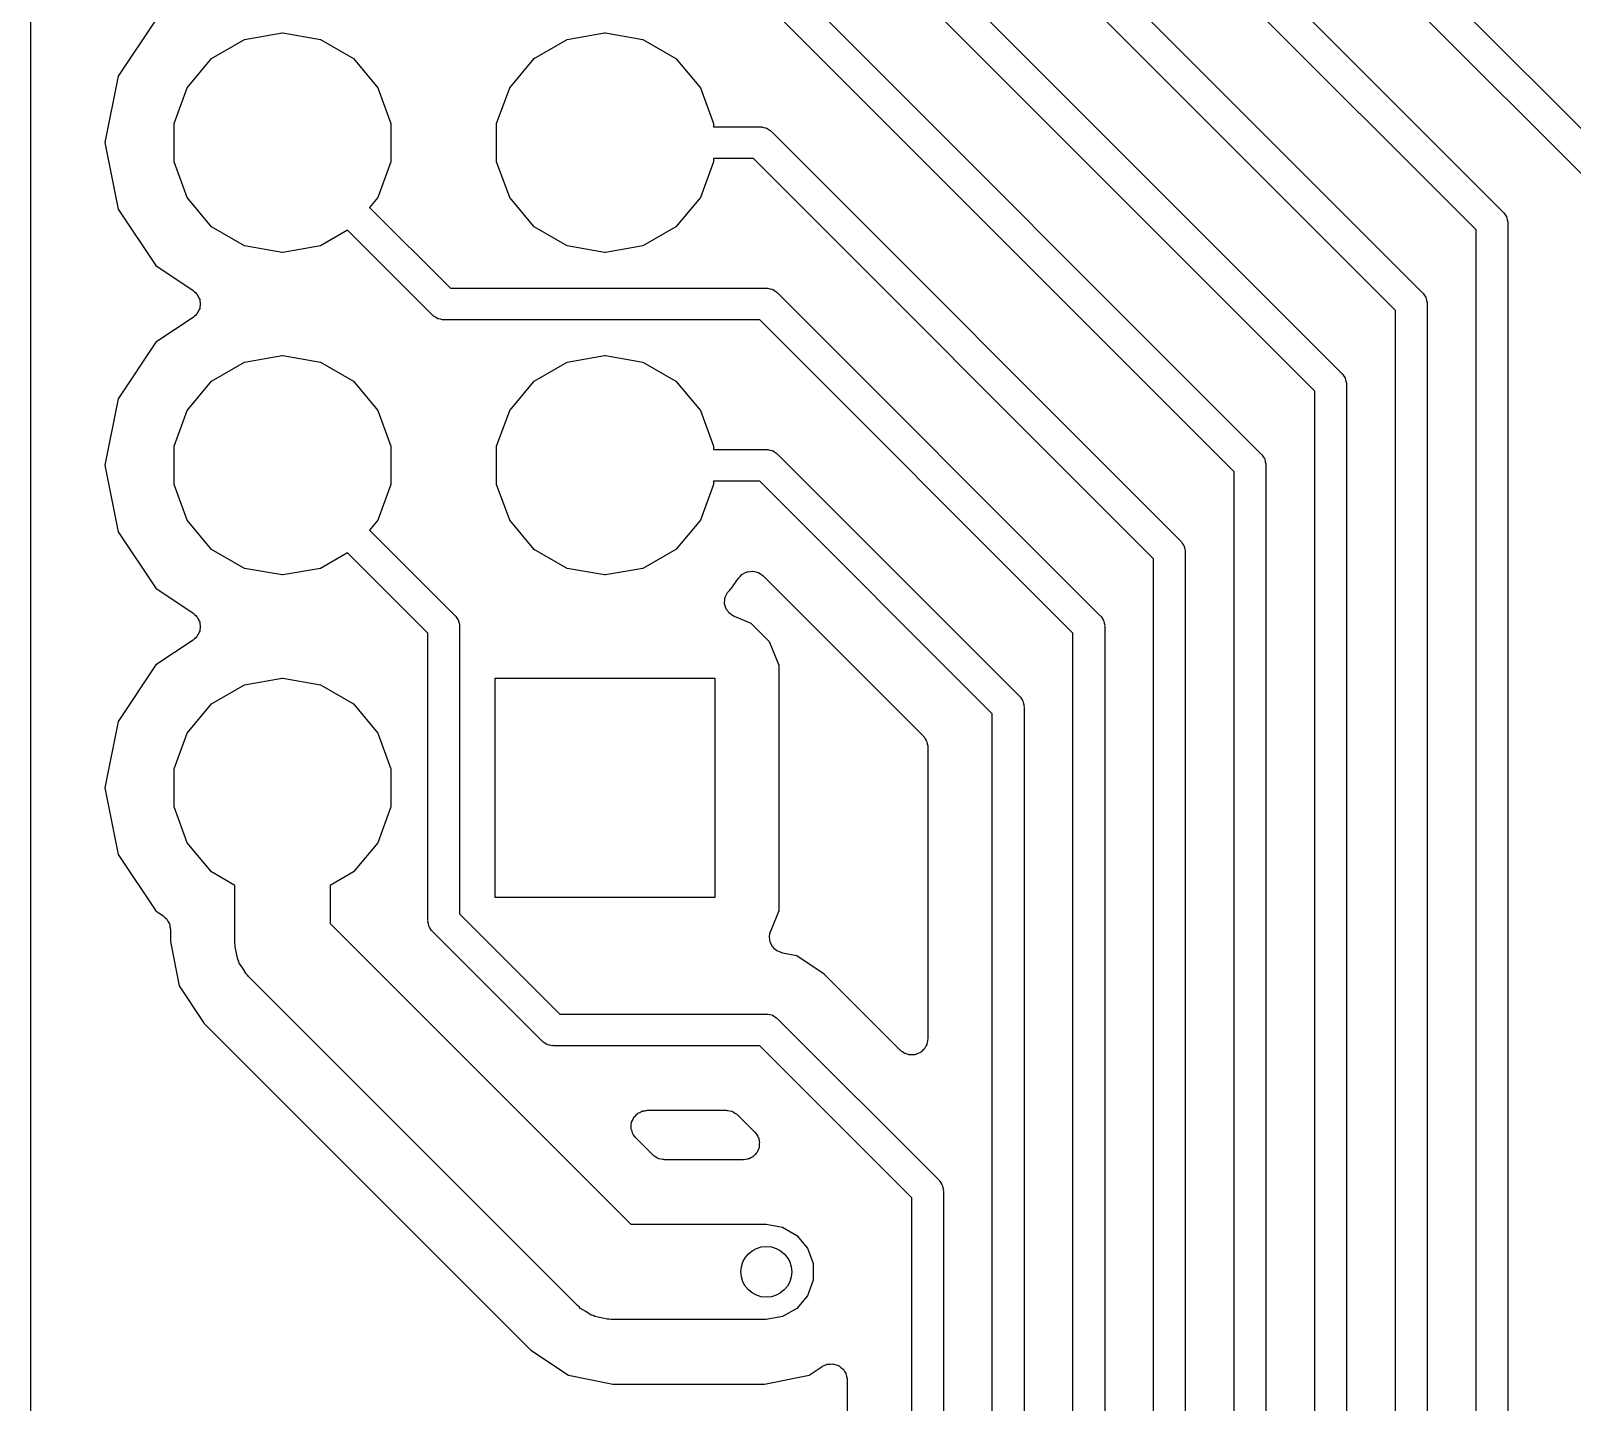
# Model space of a CAD drawing. Extents: x 99.6 to 135.3, y -116.3 to -28.5.
# Drawn here: x 99.62 to 111.76, y -51.83 to -41.03 of the extents above; entities that cross this region are included whole.
import ezdxf

# ---------------------------------------------------------------- set-up
doc = ezdxf.new("R2010")
doc.units = 0
doc.header["$MEASUREMENT"] = 0
doc.layers.add('BLACK', color=7, linetype='CONTINUOUS')

msp = doc.modelspace()

# ---------------------------------------------------------------- linework, layer by layer
at = {"layer": 'Black'}
for p, q in [((99.618, -112.187), (99.618, -28.625)), ((105.498, -35.4716), (114.987, -44.96)), ((114.847, -45.1734), (105.358, -35.685)), ((105.498, -36.7416), (111.213, -42.4566)), ((111, -42.5968), (105.358, -36.955)), ((105.498, -38.0116), (110.578, -43.0916)), ((110.365, -43.2318), (105.358, -38.225)), ((105.498, -39.2816), (109.943, -43.7266)), ((109.73, -43.8668), (105.358, -39.495)), ((105.498, -40.5516), (109.308, -44.3616)), ((109.095, -44.5018), (105.358, -40.765)), ((100.603, -40.9419), (100.306, -41.3861)), ((101.042, -41.2484), (101.301, -41.0985)), ((101.301, -41.0985), (101.597, -41.0464)), ((101.597, -41.0464), (101.603, -41.0464)), ((101.603, -41.0464), (101.899, -41.0985)), ((101.899, -41.0985), (102.158, -41.2484)), ((103.582, -41.2484), (103.841, -41.0985)), ((103.841, -41.0985), (104.137, -41.0464)), ((104.137, -41.0464), (104.143, -41.0464)), ((104.143, -41.0464), (104.439, -41.0985)), ((104.439, -41.0985), (104.698, -41.2484)), ((100.849, -41.4782), (101.042, -41.2484)), ((102.158, -41.2484), (102.351, -41.4782)), ((103.389, -41.4782), (103.582, -41.2484)), ((104.698, -41.2484), (104.891, -41.4782)), ((100.306, -41.3861), (100.202, -41.91)), ((100.746, -41.76), (100.849, -41.4782)), ((102.351, -41.4782), (102.454, -41.76)), ((103.286, -41.76), (103.389, -41.4782)), ((104.891, -41.4782), (104.994, -41.76)), ((100.746, -42.06), (100.746, -41.76)), ((102.454, -41.76), (102.454, -42.06)), ((103.286, -42.06), (103.286, -41.76)), ((104.994, -41.76), (104.994, -41.785)), ((104.994, -41.785), (105.361, -41.785)), ((105.361, -41.785), (105.367, -41.786)), ((105.367, -41.786), (105.372, -41.7855)), ((105.372, -41.7855), (105.388, -41.7897)), ((105.388, -41.7897), (105.404, -41.7925)), ((105.404, -41.7925), (105.409, -41.7953)), ((105.409, -41.7953), (105.414, -41.7967)), ((105.414, -41.7967), (105.428, -41.8061)), ((105.428, -41.8061), (105.442, -41.8142)), ((105.442, -41.8142), (105.445, -41.8185)), ((105.445, -41.8185), (105.45, -41.8216)), ((105.45, -41.8216), (108.673, -45.0453)), ((100.202, -41.91), (100.306, -42.4339)), ((100.849, -42.3418), (100.746, -42.06)), ((102.454, -42.06), (102.351, -42.3418)), ((103.389, -42.3418), (103.286, -42.06)), ((104.994, -42.06), (104.891, -42.3418)), ((105.31, -42.035), (104.994, -42.035)), ((104.994, -42.035), (104.994, -42.06)), ((108.46, -45.1855), (105.31, -42.035)), ((101.042, -42.5716), (100.849, -42.3418)), ((102.351, -42.3418), (102.286, -42.4194)), ((103.582, -42.5716), (103.389, -42.3418)), ((104.891, -42.3418), (104.698, -42.5716)), ((100.306, -42.4339), (100.603, -42.8781)), ((102.286, -42.4194), (102.922, -43.055)), ((111.213, -42.4566), (111.217, -42.4611)), ((111.217, -42.4611), (111.221, -42.4647)), ((111.221, -42.4647), (111.229, -42.4788)), ((111.229, -42.4788), (111.238, -42.4922)), ((101.301, -42.7215), (101.042, -42.5716)), ((102.112, -42.5985), (101.899, -42.7215)), ((102.782, -43.2684), (102.112, -42.5985)), ((103.841, -42.7215), (103.582, -42.5716)), ((104.698, -42.5716), (104.439, -42.7215)), ((111, -59.69), (111, -42.5968)), ((111.238, -42.4922), (111.24, -42.4975)), ((111.24, -42.4975), (111.242, -42.5022)), ((111.242, -42.5022), (111.245, -42.5183)), ((111.245, -42.5183), (111.25, -42.5341)), ((111.25, -42.5341), (111.249, -42.5396)), ((111.249, -42.5396), (111.25, -42.545)), ((111.25, -42.545), (111.25, -59.6382)), ((101.597, -42.7736), (101.301, -42.7215)), ((101.899, -42.7215), (101.603, -42.7736)), ((104.137, -42.7736), (103.841, -42.7215)), ((104.439, -42.7215), (104.143, -42.7736)), ((101.603, -42.7736), (101.597, -42.7736)), ((104.143, -42.7736), (104.137, -42.7736)), ((100.603, -42.8781), (100.896, -43.0744)), ((100.896, -43.0744), (100.906, -43.084)), ((100.906, -43.084), (100.917, -43.0922)), ((102.922, -43.055), (105.41, -43.055)), ((105.41, -43.055), (105.415, -43.056)), ((105.415, -43.056), (105.421, -43.0555)), ((105.421, -43.0555), (105.437, -43.0597)), ((105.437, -43.0597), (105.453, -43.0625)), ((105.453, -43.0625), (105.458, -43.0653)), ((105.458, -43.0653), (105.463, -43.0667)), ((105.463, -43.0667), (105.476, -43.0761)), ((105.476, -43.0761), (105.49, -43.0842)), ((105.49, -43.0842), (105.494, -43.0885)), ((105.494, -43.0885), (105.498, -43.0916)), ((105.498, -43.0916), (108.038, -45.6316)), ((110.578, -43.0916), (110.582, -43.0961)), ((100.917, -43.0922), (100.922, -43.0991)), ((100.922, -43.0991), (100.928, -43.1049)), ((100.928, -43.1049), (100.934, -43.1173)), ((100.934, -43.1173), (100.942, -43.1289)), ((100.942, -43.1289), (100.944, -43.137)), ((100.944, -43.137), (100.948, -43.1445)), ((100.948, -43.1445), (100.949, -43.1582)), ((100.949, -43.2018), (100.948, -43.2155)), ((100.949, -43.1582), (100.952, -43.1717)), ((100.952, -43.1883), (100.949, -43.2018)), ((100.952, -43.1717), (100.952, -43.18)), ((100.952, -43.18), (100.952, -43.1883)), ((110.582, -43.0961), (110.586, -43.0997)), ((110.586, -43.0997), (110.594, -43.1138)), ((110.594, -43.1138), (110.603, -43.1272)), ((110.603, -43.1272), (110.605, -43.1325)), ((110.605, -43.1325), (110.607, -43.1372)), ((110.607, -43.1372), (110.61, -43.1533)), ((110.61, -43.1533), (110.615, -43.1691)), ((110.615, -43.1691), (110.614, -43.1746)), ((110.614, -43.1746), (110.615, -43.18)), ((110.615, -43.18), (110.615, -60.2732)), ((100.896, -43.2856), (100.603, -43.4819)), ((100.906, -43.276), (100.896, -43.2856)), ((100.917, -43.2678), (100.906, -43.276)), ((100.922, -43.2609), (100.917, -43.2678)), ((100.928, -43.2551), (100.922, -43.2609)), ((100.934, -43.2427), (100.928, -43.2551)), ((100.942, -43.2311), (100.934, -43.2427)), ((100.944, -43.223), (100.942, -43.2311)), ((100.948, -43.2155), (100.944, -43.223)), ((102.786, -43.2715), (102.782, -43.2684)), ((102.79, -43.2758), (102.786, -43.2715)), ((102.804, -43.2839), (102.79, -43.2758)), ((102.817, -43.2933), (102.804, -43.2839)), ((102.822, -43.2947), (102.817, -43.2933)), ((102.827, -43.2975), (102.822, -43.2947)), ((102.843, -43.3003), (102.827, -43.2975)), ((102.859, -43.3045), (102.843, -43.3003)), ((102.865, -43.304), (102.859, -43.3045)), ((102.87, -43.305), (102.865, -43.304)), ((105.358, -43.305), (102.87, -43.305)), ((107.825, -45.7718), (105.358, -43.305)), ((110.365, -60.325), (110.365, -43.2318)), ((100.603, -43.4819), (100.306, -43.9261)), ((101.042, -43.7884), (101.301, -43.6385)), ((101.301, -43.6385), (101.597, -43.5864)), ((101.597, -43.5864), (101.603, -43.5864)), ((101.603, -43.5864), (101.899, -43.6385)), ((101.899, -43.6385), (102.158, -43.7884)), ((103.582, -43.7884), (103.841, -43.6385)), ((103.841, -43.6385), (104.137, -43.5864)), ((104.137, -43.5864), (104.143, -43.5864)), ((104.143, -43.5864), (104.439, -43.6385)), ((104.439, -43.6385), (104.698, -43.7884)), ((100.849, -44.0182), (101.042, -43.7884)), ((102.158, -43.7884), (102.351, -44.0182)), ((103.389, -44.0182), (103.582, -43.7884)), ((104.698, -43.7884), (104.891, -44.0182)), ((109.943, -43.7266), (109.947, -43.7311)), ((109.947, -43.7311), (109.951, -43.7347)), ((109.951, -43.7347), (109.959, -43.7488)), ((109.959, -43.7488), (109.968, -43.7622)), ((109.968, -43.7622), (109.97, -43.7675)), ((109.97, -43.7675), (109.972, -43.7722)), ((109.972, -43.7722), (109.975, -43.7883)), ((109.975, -43.7883), (109.98, -43.8041)), ((109.98, -43.8041), (109.979, -43.8096)), ((109.979, -43.8096), (109.98, -43.815)), ((109.98, -43.815), (109.98, -60.9082)), ((100.306, -43.9261), (100.202, -44.45)), ((109.73, -60.96), (109.73, -43.8668)), ((100.746, -44.3), (100.849, -44.0182)), ((102.351, -44.0182), (102.454, -44.3)), ((103.286, -44.3), (103.389, -44.0182)), ((104.891, -44.0182), (104.994, -44.3)), ((100.746, -44.6), (100.746, -44.3)), ((102.454, -44.3), (102.454, -44.6)), ((103.286, -44.6), (103.286, -44.3)), ((104.994, -44.3), (104.994, -44.325)), ((104.994, -44.325), (105.41, -44.325)), ((105.41, -44.325), (105.415, -44.326)), ((105.415, -44.326), (105.421, -44.3255)), ((105.421, -44.3255), (105.437, -44.3297)), ((105.437, -44.3297), (105.453, -44.3325)), ((105.453, -44.3325), (105.458, -44.3353)), ((105.458, -44.3353), (105.463, -44.3367)), ((105.463, -44.3367), (105.476, -44.3461)), ((105.476, -44.3461), (105.49, -44.3542)), ((105.49, -44.3542), (105.494, -44.3585)), ((105.494, -44.3585), (105.498, -44.3616)), ((105.498, -44.3616), (107.403, -46.2666)), ((109.308, -44.3616), (109.312, -44.3661)), ((109.312, -44.3661), (109.316, -44.3697)), ((109.316, -44.3697), (109.324, -44.3838)), ((109.324, -44.3838), (109.333, -44.3972)), ((109.333, -44.3972), (109.335, -44.4025)), ((109.335, -44.4025), (109.337, -44.4072)), ((109.337, -44.4072), (109.34, -44.4233)), ((109.34, -44.4233), (109.345, -44.4391)), ((100.202, -44.45), (100.306, -44.9739)), ((109.095, -61.595), (109.095, -44.5018)), ((109.345, -44.4391), (109.344, -44.4446)), ((109.344, -44.4446), (109.345, -44.45)), ((109.345, -44.45), (109.345, -61.5432)), ((100.849, -44.8818), (100.746, -44.6)), ((102.454, -44.6), (102.351, -44.8818)), ((103.389, -44.8818), (103.286, -44.6)), ((104.994, -44.6), (104.891, -44.8818)), ((105.358, -44.575), (104.994, -44.575)), ((104.994, -44.575), (104.994, -44.6)), ((107.19, -46.4068), (105.358, -44.575)), ((101.042, -45.1116), (100.849, -44.8818)), ((102.351, -44.8818), (102.286, -44.9594)), ((103.582, -45.1116), (103.389, -44.8818)), ((104.891, -44.8818), (104.698, -45.1116)), ((100.306, -44.9739), (100.603, -45.4181)), ((102.286, -44.9594), (102.958, -45.6316)), ((101.301, -45.2615), (101.042, -45.1116)), ((102.112, -45.1385), (101.899, -45.2615)), ((102.745, -45.7718), (102.112, -45.1385)), ((103.841, -45.2615), (103.582, -45.1116)), ((104.698, -45.1116), (104.439, -45.2615)), ((108.673, -45.0453), (108.677, -45.0498)), ((108.677, -45.0498), (108.681, -45.0533)), ((108.681, -45.0533), (108.689, -45.0675)), ((108.689, -45.0675), (108.698, -45.0809)), ((108.698, -45.0809), (108.7, -45.0862)), ((108.7, -45.0862), (108.702, -45.0909)), ((108.702, -45.0909), (108.705, -45.107)), ((108.705, -45.107), (108.71, -45.1228)), ((108.71, -45.1228), (108.709, -45.1283)), ((108.709, -45.1283), (108.71, -45.1337)), ((108.71, -45.1337), (108.71, -62.1782)), ((101.597, -45.3136), (101.301, -45.2615)), ((101.899, -45.2615), (101.603, -45.3136)), ((104.137, -45.3136), (103.841, -45.2615)), ((104.439, -45.2615), (104.143, -45.3136)), ((108.46, -62.23), (108.46, -45.1855)), ((101.603, -45.3136), (101.597, -45.3136)), ((104.143, -45.3136), (104.137, -45.3136)), ((105.137, -45.4181), (105.19, -45.3397)), ((105.19, -45.3397), (105.191, -45.3387)), ((105.191, -45.3374), (105.206, -45.3228)), ((105.191, -45.3387), (105.191, -45.3374)), ((105.206, -45.3228), (105.22, -45.3078)), ((105.22, -45.3078), (105.222, -45.3072)), ((105.222, -45.3072), (105.223, -45.3062)), ((105.223, -45.3062), (105.241, -45.2975)), ((105.241, -45.2975), (105.26, -45.2883)), ((105.26, -45.2883), (105.261, -45.2882)), ((105.261, -45.2882), (105.263, -45.2876)), ((105.263, -45.2876), (105.283, -45.2858)), ((105.283, -45.2858), (105.304, -45.2835)), ((105.304, -45.2835), (105.305, -45.2839)), ((105.305, -45.2839), (105.307, -45.2837)), ((105.307, -45.2837), (105.327, -45.2891)), ((105.327, -45.2891), (105.347, -45.294)), ((105.347, -45.294), (105.348, -45.2948)), ((105.348, -45.2948), (105.349, -45.2952)), ((105.349, -45.2952), (105.366, -45.307)), ((105.366, -45.307), (105.383, -45.3185)), ((105.383, -45.3185), (105.384, -45.3196)), ((105.384, -45.3196), (105.385, -45.3205)), ((105.385, -45.3205), (106.645, -46.58)), ((100.603, -45.4181), (100.896, -45.6144)), ((105.081, -45.532), (105.083, -45.5142)), ((105.083, -45.5142), (105.084, -45.4962)), ((105.084, -45.4962), (105.086, -45.4924)), ((105.086, -45.4882), (105.094, -45.4721)), ((105.086, -45.4924), (105.086, -45.4882)), ((105.094, -45.4721), (105.101, -45.4555)), ((105.101, -45.4555), (105.104, -45.4524)), ((105.104, -45.4524), (105.106, -45.4486)), ((105.106, -45.4486), (105.119, -45.4362)), ((105.119, -45.4362), (105.131, -45.423)), ((105.131, -45.423), (105.134, -45.421)), ((105.134, -45.421), (105.137, -45.4181)), ((105.137, -45.4181), (105.137, -45.4181)), ((100.896, -45.6144), (100.906, -45.624)), ((100.906, -45.624), (100.917, -45.6322)), ((100.917, -45.6322), (100.922, -45.6391)), ((100.922, -45.6391), (100.928, -45.6449)), ((102.958, -45.6316), (102.962, -45.6361)), ((102.962, -45.6361), (102.966, -45.6397)), ((102.966, -45.6397), (102.974, -45.6538)), ((105.082, -45.5361), (105.081, -45.532)), ((105.082, -45.5403), (105.082, -45.5361)), ((105.087, -45.5574), (105.082, -45.5403)), ((105.092, -45.5749), (105.087, -45.5574)), ((105.094, -45.5784), (105.092, -45.5749)), ((105.095, -45.5824), (105.094, -45.5784)), ((105.106, -45.5966), (105.095, -45.5824)), ((105.116, -45.6116), (105.106, -45.5966)), ((105.12, -45.614), (105.116, -45.6116)), ((105.122, -45.6174), (105.12, -45.614)), ((105.137, -45.627), (105.122, -45.6174)), ((105.152, -45.6376), (105.137, -45.627)), ((105.156, -45.6388), (105.152, -45.6376)), ((105.159, -45.6411), (105.156, -45.6388)), ((108.038, -45.6316), (108.042, -45.6361)), ((108.042, -45.6361), (108.046, -45.6397)), ((108.046, -45.6397), (108.054, -45.6538)), ((100.928, -45.6449), (100.934, -45.6573)), ((100.934, -45.6573), (100.942, -45.6689)), ((100.942, -45.6689), (100.944, -45.677)), ((100.944, -45.677), (100.948, -45.6845)), ((100.948, -45.7555), (100.944, -45.763)), ((100.948, -45.6845), (100.949, -45.6982)), ((100.949, -45.7418), (100.948, -45.7555)), ((100.949, -45.6982), (100.952, -45.7117)), ((100.952, -45.7283), (100.949, -45.7418)), ((100.952, -45.7117), (100.952, -45.72)), ((100.952, -45.72), (100.952, -45.7283)), ((102.974, -45.6538), (102.983, -45.6672)), ((102.983, -45.6672), (102.985, -45.6725)), ((102.985, -45.6725), (102.987, -45.6772)), ((102.987, -45.6772), (102.99, -45.6933)), ((102.99, -45.6933), (102.995, -45.7091)), ((102.995, -45.7091), (102.994, -45.7146)), ((102.994, -45.7146), (102.995, -45.72)), ((102.995, -45.72), (102.995, -47.9804)), ((105.291, -45.6957), (105.159, -45.6411)), ((105.434, -45.8386), (105.291, -45.6957)), ((108.054, -45.6538), (108.063, -45.6672)), ((108.063, -45.6672), (108.065, -45.6725)), ((108.065, -45.6725), (108.067, -45.6772)), ((108.067, -45.6772), (108.07, -45.6933)), ((108.07, -45.6933), (108.075, -45.7091)), ((108.075, -45.7091), (108.074, -45.7146)), ((108.074, -45.7146), (108.075, -45.72)), ((108.075, -45.72), (108.075, -62.8132)), ((100.896, -45.8256), (100.603, -46.0219)), ((100.906, -45.816), (100.896, -45.8256)), ((100.917, -45.8078), (100.906, -45.816)), ((100.922, -45.8009), (100.917, -45.8078)), ((100.928, -45.7951), (100.922, -45.8009)), ((100.934, -45.7827), (100.928, -45.7951)), ((100.942, -45.7711), (100.934, -45.7827)), ((100.944, -45.763), (100.942, -45.7711)), ((102.745, -48.0322), (102.745, -45.7718)), ((105.512, -46.0254), (105.434, -45.8386)), ((107.825, -62.865), (107.825, -45.7718)), ((100.603, -46.0219), (100.306, -46.4661)), ((105.512, -47.9546), (105.512, -46.0254)), ((101.042, -46.3284), (101.301, -46.1785)), ((101.301, -46.1785), (101.597, -46.1264)), ((101.597, -46.1264), (101.603, -46.1264)), ((101.603, -46.1264), (101.899, -46.1785)), ((101.899, -46.1785), (102.158, -46.3284)), ((103.276, -47.8536), (103.276, -46.1264)), ((103.276, -46.1264), (105.004, -46.1264)), ((105.004, -46.1264), (105.004, -47.8536)), ((100.849, -46.5582), (101.042, -46.3284)), ((102.158, -46.3284), (102.351, -46.5582)), ((107.403, -46.2666), (107.407, -46.2711)), ((107.407, -46.2711), (107.411, -46.2747)), ((107.411, -46.2747), (107.419, -46.2888)), ((107.419, -46.2888), (107.428, -46.3022)), ((107.428, -46.3022), (107.43, -46.3075)), ((107.43, -46.3075), (107.432, -46.3122)), ((107.432, -46.3122), (107.435, -46.3283)), ((107.435, -46.3283), (107.44, -46.3441)), ((107.44, -46.3441), (107.439, -46.3496)), ((107.439, -46.3496), (107.44, -46.355)), ((107.44, -46.355), (107.44, -63.4482)), ((100.306, -46.4661), (100.202, -46.99)), ((107.19, -63.5), (107.19, -46.4068)), ((100.746, -46.84), (100.849, -46.5582)), ((102.351, -46.5582), (102.454, -46.84)), ((106.645, -46.58), (106.648, -46.5846)), ((106.648, -46.5846), (106.652, -46.5882)), ((106.652, -46.5882), (106.661, -46.6025)), ((106.661, -46.6025), (106.67, -46.6161)), ((106.67, -46.6161), (106.672, -46.6215)), ((106.672, -46.6215), (106.674, -46.6264)), ((106.674, -46.6264), (106.677, -46.6427)), ((106.677, -46.6427), (106.682, -46.6587)), ((106.682, -46.6587), (106.681, -46.6643)), ((106.681, -46.6643), (106.682, -46.6698)), ((106.682, -46.6698), (106.682, -48.9652)), ((100.746, -47.14), (100.746, -46.84)), ((102.454, -46.84), (102.454, -47.14)), ((100.202, -46.99), (100.306, -47.5139)), ((100.849, -47.4218), (100.746, -47.14)), ((102.454, -47.14), (102.351, -47.4218)), ((101.042, -47.6516), (100.849, -47.4218)), ((102.351, -47.4218), (102.158, -47.6516)), ((100.306, -47.5139), (100.603, -47.9581)), ((101.225, -47.7574), (101.042, -47.6516)), ((102.158, -47.6516), (101.975, -47.7574)), ((101.225, -48.2113), (101.225, -47.7574)), ((101.975, -47.7574), (101.975, -48.056)), ((105.004, -47.8536), (103.276, -47.8536)), ((100.603, -47.9581), (100.661, -47.9969)), ((100.661, -47.9969), (100.674, -48.0093)), ((100.674, -48.0093), (100.687, -48.0208)), ((100.687, -48.0208), (100.689, -48.0245)), ((100.689, -48.0245), (100.692, -48.0274)), ((100.692, -48.0274), (100.7, -48.0435)), ((100.7, -48.0435), (100.709, -48.059)), ((100.709, -48.059), (100.71, -48.0632)), ((100.71, -48.0632), (100.712, -48.0669)), ((100.712, -48.0669), (100.714, -48.0848)), ((101.975, -48.056), (104.344, -50.425)), ((102.746, -48.0376), (102.745, -48.0322)), ((102.745, -48.0431), (102.746, -48.0376)), ((102.75, -48.0589), (102.745, -48.0431)), ((102.753, -48.075), (102.75, -48.0589)), ((102.995, -47.9804), (103.785, -48.77)), ((105.445, -48.1166), (105.512, -47.9546)), ((100.714, -48.0848), (100.717, -48.1025)), ((100.717, -48.1025), (100.717, -48.1988)), ((102.755, -48.0797), (102.753, -48.075)), ((102.757, -48.085), (102.755, -48.0797)), ((102.766, -48.0984), (102.757, -48.085)), ((102.774, -48.1125), (102.766, -48.0984)), ((102.778, -48.1161), (102.774, -48.1125)), ((102.782, -48.1206), (102.778, -48.1161)), ((103.644, -48.9834), (102.782, -48.1206)), ((105.435, -48.1597), (105.439, -48.1395)), ((105.435, -48.1611), (105.435, -48.1597)), ((105.435, -48.1624), (105.435, -48.1611)), ((105.438, -48.1829), (105.435, -48.1624)), ((105.441, -48.2034), (105.438, -48.1829)), ((105.439, -48.1395), (105.443, -48.1192)), ((105.443, -48.1192), (105.444, -48.118)), ((105.444, -48.118), (105.445, -48.1166)), ((100.717, -48.1988), (100.787, -48.5483)), ((101.228, -48.2276), (101.225, -48.2113)), ((101.226, -48.244), (101.228, -48.2276)), ((101.239, -48.2913), (101.226, -48.244)), ((101.248, -48.3396), (101.239, -48.2913)), ((105.441, -48.2046), (105.441, -48.2034)), ((105.442, -48.206), (105.441, -48.2046)), ((105.452, -48.2242), (105.442, -48.206)), ((105.461, -48.2425), (105.452, -48.2242)), ((105.462, -48.2435), (105.461, -48.2425)), ((105.463, -48.2447), (105.462, -48.2435)), ((105.478, -48.2583), (105.463, -48.2447)), ((105.494, -48.2723), (105.478, -48.2583)), ((105.495, -48.2729), (105.494, -48.2723)), ((105.496, -48.2738), (105.495, -48.2729)), ((105.515, -48.2813), (105.496, -48.2738)), ((105.534, -48.2892), (105.515, -48.2813)), ((105.536, -48.2893), (105.534, -48.2892)), ((105.537, -48.2898), (105.536, -48.2893)), ((105.651, -48.3125), (105.537, -48.2898)), ((101.256, -48.3539), (101.248, -48.3396)), ((101.26, -48.3698), (101.256, -48.3539)), ((101.288, -48.4099), (101.26, -48.3698)), ((101.313, -48.4524), (101.288, -48.4099)), ((105.866, -48.4562), (105.651, -48.3125)), ((100.787, -48.5483), (100.984, -48.8445)), ((101.325, -48.463), (101.313, -48.4524)), ((101.335, -48.4765), (101.325, -48.463)), ((103.924, -51.0652), (101.335, -48.4765)), ((106.465, -49.055), (105.866, -48.4562)), ((103.785, -48.77), (105.41, -48.77)), ((105.41, -48.77), (105.415, -48.771)), ((105.415, -48.771), (105.421, -48.7705)), ((105.421, -48.7705), (105.437, -48.7747)), ((105.437, -48.7747), (105.453, -48.7775)), ((105.453, -48.7775), (105.458, -48.7803)), ((105.458, -48.7803), (105.463, -48.7817)), ((105.463, -48.7817), (105.476, -48.7911)), ((105.476, -48.7911), (105.49, -48.7992)), ((100.984, -48.8445), (103.555, -51.4155)), ((105.49, -48.7992), (105.494, -48.8035)), ((105.494, -48.8035), (105.498, -48.8066)), ((105.498, -48.8066), (106.768, -50.0766)), ((103.649, -48.9865), (103.644, -48.9834)), ((103.652, -48.9908), (103.649, -48.9865)), ((103.667, -48.9989), (103.652, -48.9908)), ((103.68, -49.0083), (103.667, -48.9989)), ((103.685, -49.0097), (103.68, -49.0083)), ((103.69, -49.0125), (103.685, -49.0097)), ((103.706, -49.0153), (103.69, -49.0125)), ((103.722, -49.0195), (103.706, -49.0153)), ((103.727, -49.019), (103.722, -49.0195)), ((103.733, -49.02), (103.727, -49.019)), ((105.358, -49.02), (103.733, -49.02)), ((106.555, -50.2168), (105.358, -49.02)), ((106.659, -49.038), (106.655, -49.042)), ((106.661, -49.033), (106.659, -49.038)), ((106.665, -49.0287), (106.661, -49.033)), ((106.669, -49.0183), (106.665, -49.0287)), ((106.674, -49.0086), (106.669, -49.0183)), ((106.675, -49.0031), (106.674, -49.0086)), ((106.678, -48.9981), (106.675, -49.0031)), ((106.68, -48.9873), (106.678, -48.9925)), ((106.678, -48.9925), (106.678, -48.9981)), ((106.682, -48.9652), (106.68, -48.9761)), ((106.68, -48.9761), (106.68, -48.9873)), ((106.47, -49.0582), (106.465, -49.055)), ((106.473, -49.0625), (106.47, -49.0582)), ((106.483, -49.068), (106.473, -49.0625)), ((106.492, -49.0752), (106.483, -49.068)), ((106.497, -49.0771), (106.492, -49.0752)), ((106.501, -49.0803), (106.497, -49.0771)), ((106.507, -49.0817), (106.501, -49.0803)), ((106.512, -49.0845), (106.507, -49.0817)), ((106.523, -49.0865), (106.512, -49.0845)), ((106.533, -49.0903), (106.523, -49.0865)), ((106.539, -49.0903), (106.533, -49.0903)), ((106.544, -49.0917), (106.539, -49.0903)), ((106.549, -49.0912), (106.544, -49.0917)), ((106.555, -49.0922), (106.549, -49.0912)), ((106.566, -49.0903), (106.555, -49.0922)), ((106.577, -49.0903), (106.566, -49.0903)), ((106.582, -49.0884), (106.577, -49.0903)), ((106.588, -49.0879), (106.582, -49.0884)), ((106.593, -49.0855), (106.588, -49.0879)), ((106.598, -49.0845), (106.593, -49.0855)), ((106.608, -49.079), (106.598, -49.0845)), ((106.618, -49.0752), (106.608, -49.079)), ((106.623, -49.0716), (106.618, -49.0752)), ((106.628, -49.0692), (106.623, -49.0716)), ((106.632, -49.0653), (106.628, -49.0692)), ((106.637, -49.0625), (106.632, -49.0653)), ((106.644, -49.054), (106.637, -49.0625)), ((106.652, -49.0468), (106.644, -49.054)), ((106.655, -49.042), (106.652, -49.0468)), ((104.347, -49.6329), (104.349, -49.6277)), ((104.347, -49.6495), (104.347, -49.6329)), ((104.349, -49.6221), (104.356, -49.6071)), ((104.349, -49.6277), (104.349, -49.6221)), ((104.356, -49.6071), (104.362, -49.5915)), ((104.362, -49.5915), (104.366, -49.5872)), ((104.366, -49.5872), (104.368, -49.5822)), ((104.368, -49.5822), (104.38, -49.5704)), ((104.38, -49.5704), (104.39, -49.5577)), ((104.39, -49.5577), (104.395, -49.5549)), ((104.395, -49.5549), (104.399, -49.551)), ((104.399, -49.551), (104.414, -49.544)), ((104.414, -49.544), (104.429, -49.5357)), ((104.429, -49.5357), (104.434, -49.5347)), ((104.434, -49.5347), (104.439, -49.5323)), ((104.439, -49.5323), (104.456, -49.5309)), ((104.456, -49.5309), (104.472, -49.528)), ((104.472, -49.528), (105.095, -49.528)), ((105.095, -49.528), (105.101, -49.529)), ((105.101, -49.529), (105.106, -49.5285)), ((105.106, -49.5285), (105.122, -49.5328)), ((105.122, -49.5328), (105.139, -49.5357)), ((105.139, -49.5357), (105.143, -49.5385)), ((105.143, -49.5385), (105.149, -49.5399)), ((105.149, -49.5399), (105.162, -49.5494)), ((105.162, -49.5494), (105.177, -49.5577)), ((105.177, -49.5577), (105.18, -49.562)), ((105.18, -49.562), (105.185, -49.5652)), ((105.185, -49.5652), (105.32, -49.7002)), ((104.346, -49.6661), (104.347, -49.6495)), ((104.347, -49.6715), (104.346, -49.6661)), ((104.347, -49.6771), (104.347, -49.6715)), ((104.353, -49.6926), (104.347, -49.6771)), ((104.357, -49.7087), (104.353, -49.6926)), ((104.36, -49.7132), (104.357, -49.7087)), ((104.362, -49.7185), (104.36, -49.7132)), ((104.373, -49.7312), (104.362, -49.7185)), ((104.382, -49.7448), (104.373, -49.7312)), ((104.517, -49.8798), (104.382, -49.7448)), ((105.32, -49.7002), (105.33, -49.7138)), ((105.33, -49.7138), (105.34, -49.7265)), ((105.34, -49.7265), (105.342, -49.7317)), ((105.342, -49.7317), (105.345, -49.7363)), ((105.345, -49.7363), (105.35, -49.7524)), ((105.35, -49.7524), (105.355, -49.7679)), ((104.522, -49.883), (104.517, -49.8798)), ((104.525, -49.8873), (104.522, -49.883)), ((104.54, -49.8956), (104.525, -49.8873)), ((105.312, -49.8873), (105.307, -49.8901)), ((105.322, -49.8746), (105.312, -49.8873)), ((105.334, -49.8628), (105.322, -49.8746)), ((105.337, -49.8578), (105.334, -49.8628)), ((105.34, -49.8535), (105.337, -49.8578)), ((105.346, -49.8379), (105.34, -49.8535)), ((105.353, -49.8229), (105.346, -49.8379)), ((105.355, -49.8121), (105.353, -49.8173)), ((105.353, -49.8173), (105.353, -49.8229)), ((105.355, -49.7679), (105.355, -49.7735)), ((105.355, -49.7735), (105.357, -49.7789)), ((105.357, -49.7789), (105.355, -49.7955)), ((105.355, -49.7955), (105.355, -49.8121)), ((104.553, -49.9051), (104.54, -49.8956)), ((104.559, -49.9065), (104.553, -49.9051)), ((104.564, -49.9093), (104.559, -49.9065)), ((104.58, -49.9122), (104.564, -49.9093)), ((104.596, -49.9165), (104.58, -49.9122)), ((104.602, -49.916), (104.596, -49.9165)), ((104.607, -49.917), (104.602, -49.916)), ((105.23, -49.917), (104.607, -49.917)), ((105.247, -49.9141), (105.23, -49.917)), ((105.263, -49.9127), (105.247, -49.9141)), ((105.268, -49.9103), (105.263, -49.9127)), ((105.274, -49.9093), (105.268, -49.9103)), ((105.288, -49.901), (105.274, -49.9093)), ((105.303, -49.894), (105.288, -49.901)), ((105.307, -49.8901), (105.303, -49.894)), ((106.768, -50.0766), (106.772, -50.0811)), ((106.772, -50.0811), (106.776, -50.0847)), ((106.776, -50.0847), (106.784, -50.0988)), ((106.784, -50.0988), (106.793, -50.1122)), ((106.793, -50.1122), (106.795, -50.1175)), ((106.795, -50.1175), (106.797, -50.1222)), ((106.797, -50.1222), (106.8, -50.1383)), ((106.555, -64.135), (106.555, -50.2168)), ((106.8, -50.1383), (106.805, -50.1541)), ((106.805, -50.1541), (106.804, -50.1596)), ((106.804, -50.1596), (106.805, -50.165)), ((106.805, -50.165), (106.805, -64.0832)), ((104.344, -50.425), (105.41, -50.425)), ((105.41, -50.425), (105.538, -50.4476)), ((105.538, -50.4476), (105.651, -50.5127)), ((105.651, -50.5127), (105.735, -50.6125)), ((105.735, -50.6125), (105.779, -50.7349)), ((105.779, -50.7349), (105.779, -50.8651)), ((105.779, -50.8651), (105.735, -50.9875)), ((103.937, -51.0746), (103.924, -51.0652)), ((103.948, -51.0873), (103.937, -51.0746)), ((103.99, -51.1118), (103.948, -51.0873)), ((105.651, -51.0873), (105.538, -51.1524)), ((105.735, -50.9875), (105.651, -51.0873)), ((104.03, -51.1399), (103.99, -51.1118)), ((104.046, -51.1441), (104.03, -51.1399)), ((104.06, -51.1524), (104.046, -51.1441)), ((104.109, -51.1609), (104.06, -51.1524)), ((104.156, -51.1736), (104.109, -51.1609)), ((104.172, -51.1721), (104.156, -51.1736)), ((104.189, -51.175), (104.172, -51.1721)), ((105.41, -51.175), (104.189, -51.175)), ((105.538, -51.1524), (105.41, -51.175)), ((103.555, -51.4155), (103.852, -51.6135)), ((105.747, -51.6135), (105.849, -51.545)), ((105.849, -51.545), (105.853, -51.5433)), ((105.853, -51.5433), (105.856, -51.5406)), ((105.856, -51.5406), (105.873, -51.5345)), ((105.873, -51.5345), (105.89, -51.5272)), ((105.89, -51.5272), (105.894, -51.527)), ((105.894, -51.527), (105.898, -51.5255)), ((105.898, -51.5255), (105.916, -51.5255)), ((105.916, -51.5255), (105.934, -51.5244)), ((105.934, -51.5244), (105.938, -51.5255)), ((105.938, -51.5255), (105.942, -51.5255)), ((105.942, -51.5255), (105.959, -51.5317)), ((105.959, -51.5317), (105.976, -51.5367)), ((105.976, -51.5367), (105.98, -51.5392)), ((105.98, -51.5392), (105.983, -51.5406)), ((105.983, -51.5406), (105.997, -51.5522)), ((105.997, -51.5522), (106.012, -51.5628)), ((106.012, -51.5628), (106.014, -51.5663)), ((106.014, -51.5663), (106.017, -51.569)), ((106.017, -51.569), (106.026, -51.5845)), ((106.026, -51.5845), (106.036, -51.5995)), ((103.852, -51.6135), (104.201, -51.683)), ((104.201, -51.683), (105.397, -51.683)), ((105.397, -51.683), (105.747, -51.6135)), ((106.036, -51.5995), (106.037, -51.6035)), ((106.037, -51.6035), (106.039, -51.6072)), ((106.039, -51.6072), (106.042, -51.6248)), ((106.042, -51.6248), (106.047, -51.6423)), ((106.047, -51.6423), (106.046, -51.6465)), ((106.046, -51.6465), (106.047, -51.6506)), ((106.047, -51.6506), (106.047, -64.1225))]:
    msp.add_line(p, q, dxfattribs=at)
msp.add_circle((105.41, -50.8), 0.2, dxfattribs=at)

doc.saveas('drawing.dxf')
